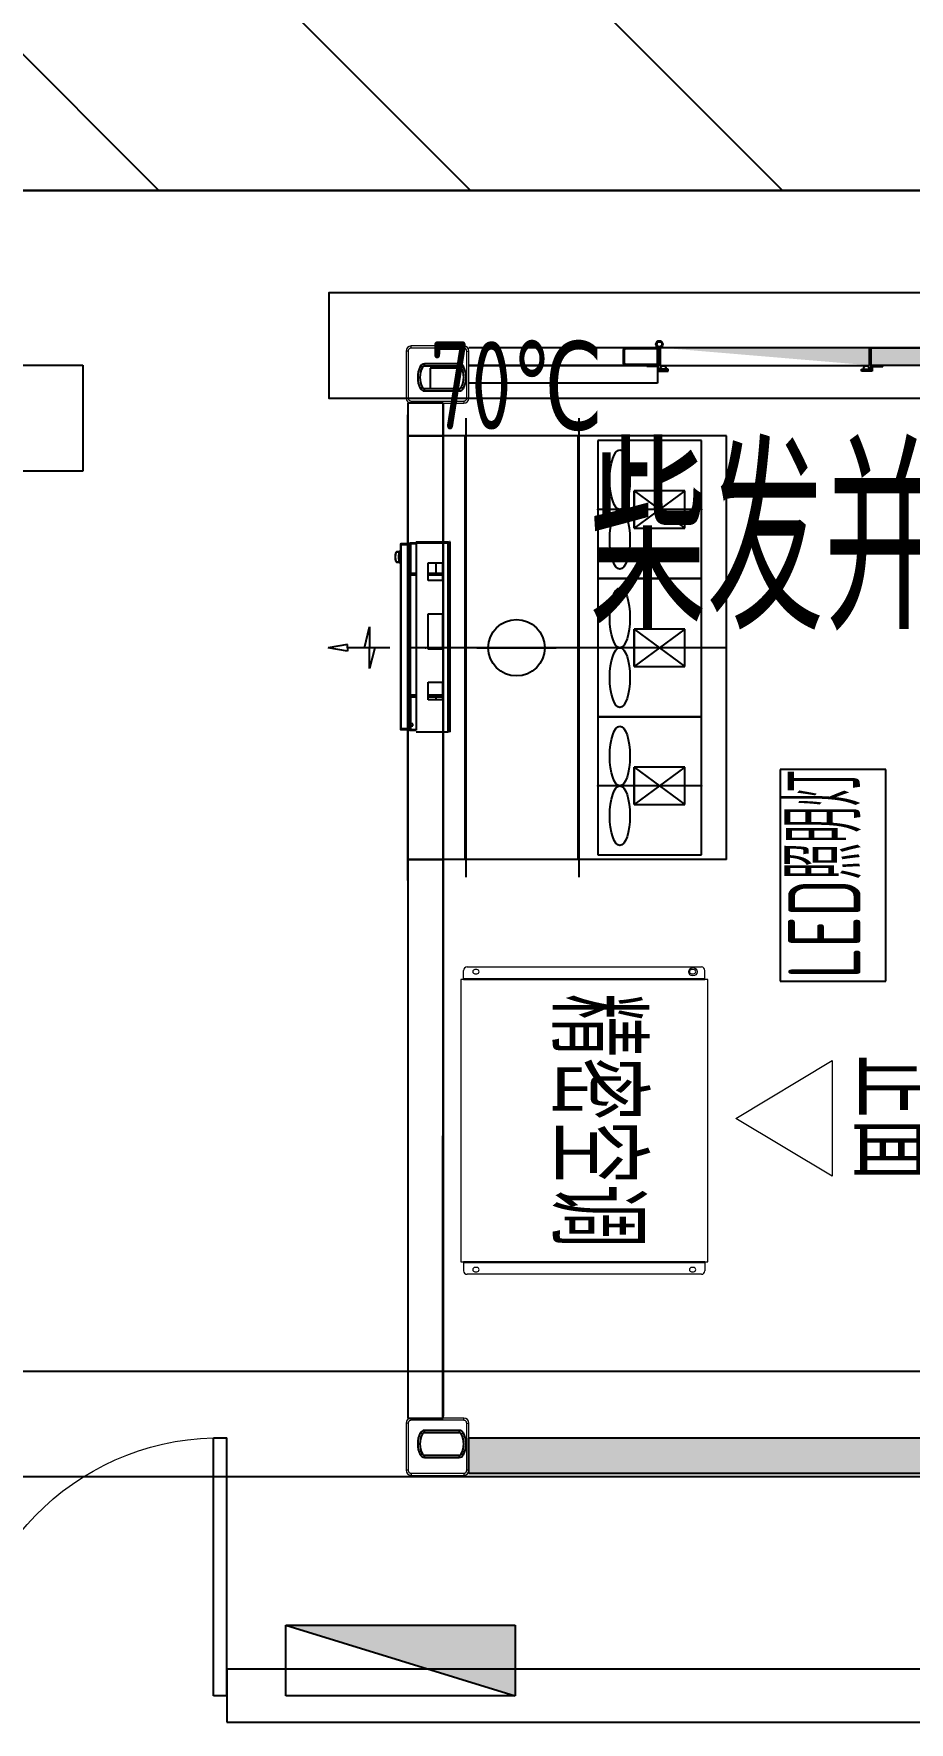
# Model space of a CAD drawing. Extents: x 758840 to 1108724, y -102573 to 143521.
# Drawn here: x 826616 to 829096, y 63888 to 68672 of the extents above; entities that cross this region are included whole.
import ezdxf
from ezdxf.enums import TextEntityAlignment as Align
from ezdxf.xclip import XClip

# ---------------------------------------------------------------- set-up
doc = ezdxf.new("R2010")
doc.units = 0
doc.header["$LTSCALE"] = 1000
doc.header["$MEASUREMENT"] = 0
doc.linetypes.add('CENTER', pattern=[2, 1.25, -0.25, 0.25, -0.25])
doc.linetypes.add('DASHDOT', pattern=[1, 0.5, -0.25, 0, -0.25])
for name, color, linetype in [('01装修-房间名称', 7, 'Continuous'), ('02电气-设备', 255, 'Continuous'), ('02电气-设备基础', 252, 'Continuous'), ('0421-暖通-风管-变压器区域排风', 3, 'Continuous'), ('DOOR_FIRE', 4, 'Continuous'), ('DX', 3, 'DASHDOT'), ('EQUIP_消火栓', 7, 'Continuous'), ('hdt-101供电设计', 6, 'Continuous'), ('LWIRE', 1, 'Continuous'), ('WALL-MOVE', 6, 'Continuous'), ('电缆沟', 2, 'Continuous'), ('钢盖板', 6, 'Continuous')]:
    doc.layers.add(name, color=color, linetype=linetype)
doc.layers.add('ACS_KT_LH', color=51, linetype='ACS-LH', lineweight=60)
doc.layers.add('细实线', color=3, linetype='Continuous', lineweight=5)
doc.styles.add('Huarun_ziti', font='gbenor.shx', dxfattribs={"width": 0.7, "bigfont": 'gbcbig.shx'})
doc.styles.get("Standard").update_dxf_attribs({"font": 'gbenor.shx', "bigfont": 'gbcbig.shx'})
doc.styles.add('TSSD_Dimension', font='Tssdeng.shx', dxfattribs={"width": 0.7, "bigfont": 'tssdchn.shx'})
doc.styles.add('宋体', font='', dxfattribs={"width": 0.7})
doc.styles.add('设计说明', font='tssdeng.shx', dxfattribs={"width": 0.7, "bigfont": 'tssdchn.shx'})
doc.styles.get('宋体').set_extended_font_data('SimSun')
doc.linetypes.add('ACS-LH', pattern='A,1,-0.25,1,-0.25,1,-0.25,1,-0.4,["LH",宋体,S=0.25,R=0,X=-0.2,Y=-0.1],-0.4', length=5.55)
pattern_1 = [(315, (7531313.9, -4214065.31), (70.710678, 70.710678), [10.0355, -89.9645]), (315, (7531260.93, -4214118.28), (70.710678, 70.710678), [10.0355, -89.9645]), (135, (7531344.99, -4214130.18), (-70.710678, -70.710678), [10.0355, -89.9645]), (135, (7531325.81, -4214149.37), (-70.710678, -70.710678), [10.0355, -89.9645]), (225, (7531382.13, -4214115.77), (70.710678, -70.710678), [100.0485, 0.0485]), (180, (7531358.85, -4214131.96), (-70.7105, 70.7105), [8.536, -132.8855]), (161.56505, (7531421.023, -4214061.247), (-70.7104244, 70.7107435), [5.61, -217.997]), (161.56505, (7531350.312, -4214131.958), (-70.7104244, 70.7107435), [5.61, -217.997]), (198.43495, (7531440.2, -4214057.7), (-70.710744, 70.710424), [11.22, -212.387]), (198.43495, (7531369.49, -4214128.41), (-70.710744, 70.710424), [11.22, -212.387]), (108.43495, (7531408.605, -4214052.377), (-70.7107435, 70.7104244), [53.428, -170.179]), (108.43495, (7531337.894, -4214123.09), (-70.7107435, 70.7104244), [53.428, -170.179]), (161.56505, (7531384.614, -4213994.595), (-70.7104244, 70.7107435), [5.61, -217.997]), (161.56505, (7531313.903, -4214065.306), (-70.7104244, 70.7107435), [5.61, -217.997]), (180, (7531308.58, -4214063.53), (-70.7105, 70.7105), [8.536, -132.8855]), (198.43495, (7531370.756, -4213992.82), (-70.710744, 70.710424), [11.22, -212.387]), (198.43495, (7531300.045, -4214063.53), (-70.710744, 70.710424), [11.22, -212.387]), (90, (7531259.155, -4214112.96), (-70.7105, 70.7105), [8.536, -132.8855]), (108.43495, (7531331.64, -4214047.57), (-70.7107435, 70.7104244), [5.61, -217.997]), (108.43495, (7531260.93, -4214118.28), (-70.7107435, 70.7104244), [5.61, -217.997]), (71.56505, (7531329.865, -4214033.71), (-70.710424, 70.710744), [11.22, -212.387]), (71.56505, (7531259.15, -4214104.42), (-70.710424, 70.710744), [11.22, -212.387]), (161.56505, (7531389.42, -4214071.56), (-70.7104244, 70.7107435), [53.428, -170.179]), (161.56505, (7531318.71, -4214142.27), (-70.7104244, 70.7107435), [53.428, -170.179]), (90, (7531327.58, -4214163.226), (-70.7105, 70.7105), [8.536, -132.8855]), (108.43495, (7531398.29, -4214083.98), (-70.7107435, 70.7104244), [5.61, -217.997]), (108.43495, (7531327.58, -4214154.69), (-70.7107435, 70.7104244), [5.61, -217.997]), (71.56505, (7531394.74, -4214103.16), (-70.710424, 70.710744), [11.22, -212.387]), (71.56505, (7531324.03, -4214173.87), (-70.710424, 70.710744), [11.22, -212.387])]

# ---------------------------------------------------------------- blocks, each defined once
blk = doc.blocks.new('空调新风一体机')
at = {"layer": 'ACS_KT_LH', "linetype": 'ByBlock', "lineweight": 15}
for p, q in [((304.8, 1052.5), (632.7, 1052.5)), ((468.7, 779.5), (304.8, 1052.5)), ((632.7, 1052.5), (468.7, 779.5))]:
    blk.add_line(p, q, dxfattribs=at)
at = {"layer": 'DX', "linetype": 'ByBlock', "lineweight": 13}
for p, q in [((39.6, 18.1), (39.6, 681.8)), ((71.9, 691.8), (49.6, 691.8)), ((71.9, 8.1), (71.9, 691.8)), ((74.6, 691.8), (71.9, 691.8)), ((74.6, 8.1), (74.6, 691.8)), ((875.4, 691.8), (875.4, 8.1)), ((875.4, 691.8), (878.1, 691.8)), ((878.1, 691.8), (878.1, 8.1)), ((878.1, 691.8), (900.4, 691.8)), ((910.4, 681.8), (910.4, 18.1)), ((47, 660), (47, 654)), ((59, 654), (59, 660)), ((891, 660), (891, 654)), ((903, 654), (903, 660)), ((47, 46), (47, 40)), ((71.9, 8.1), (49.6, 8.1)), ((59, 40), (59, 46)), ((74.6, 8.1), (71.9, 8.1)), ((875.4, 8.1), (878.1, 8.1)), ((878.1, 8.1), (900.4, 8.1)), ((891, 46), (891, 40)), ((903, 40), (903, 46))]:
    blk.add_line(p, q, dxfattribs=at)
blk.add_lwpolyline([(75, 700), (75, 0), (875, 0), (875, 700)], close=True, dxfattribs=at)
blk.add_circle((53.1, 657.8), 11.8, dxfattribs=at)
for centre, radius, start, end in [((49.6, 681.8), 10, 90, 180), ((900.4, 681.8), 10, 0, 90), ((53, 660), 6, 0, 180), ((53, 654), 6, 180, 0), ((897, 660), 6, 0, 180), ((897, 654), 6, 180, 0), ((53, 46), 6, 0, 180), ((897, 46), 6, 0, 180), ((49.6, 18.1), 10, 180, 270), ((53, 40), 6, 180, 0), ((897, 40), 6, 180, 0), ((900.4, 18.1), 10, 270, 0)]:
    blk.add_arc(centre, radius, start, end, dxfattribs=at)
at = {"linetype": 'ByBlock', "lineweight": 15}
blk.add_text('正面', height=250, dxfattribs=at).set_placement((287.2, 1115.2))
at = {"layer": 'LWIRE', "lineweight": -3}
blk.add_text('精密空调', height=250, dxfattribs=at).set_placement((114.9, 259.7))
blk = doc.blocks.new('BD4-PAL0101-PSPM01')
at = {"layer": 'hdt-101供电设计'}
h = blk.add_hatch(dxfattribs=at)
h.set_pattern_fill('隔热材料01', color=8, scale=200, angle=45)
h.set_pattern_definition(pattern_1)
h.paths.add_polyline_path([(8359701.9, -4146404.4), (8359701.9, -4146454.4), (8360294.9, -4146454.4), (8360294.9, -4146404.4)], flags=17)
h.paths.add_polyline_path([(8363481.4, -4146454.3), (8363481.4, -4146404.3), (8364724.4, -4146404.3), (8364724.4, -4146454.3)], flags=17)
h.paths.add_polyline_path([(8366076.9, -4146404.3), (8366076.9, -4146454.3), (8364833.9, -4146454.3), (8364833.9, -4146404.3)], flags=17)
h.paths.add_polyline_path([(8366081.9, -4146454.3), (8366081.9, -4146404.3), (8367324.4, -4146404.3), (8367324.4, -4146454.3)])
h.paths.add_polyline_path([(8367433.9, -4146454.3), (8367433.9, -4146404.3), (8368676.9, -4146404.3), (8368676.9, -4146454.3)])
h.paths.add_polyline_path([(8368681.9, -4146454.3), (8368681.9, -4146404.3), (8369924.4, -4146404.3), (8369924.4, -4146454.3)])
edge = h.paths.add_edge_path()
edge.add_line((8359701.9, -4146454.4), (8359701.9, -4146404.2))
edge.add_line((8360299.9, -4146454.4), (8360299.9, -4146404.4))
edge.add_line((8360299.9, -4146404.4), (8360893.4, -4146404.4))
edge.add_line((8360893.4, -4146454.4), (8360299.9, -4146454.4))
edge.add_line((8360893.4, -4146454.5), (8360893.4, -4146404.3))
edge.add_line((8363476.4, -4146454.3), (8362233.4, -4146454.3))
edge.add_line((8362233.4, -4146404.3), (8363476.4, -4146404.3))
edge.add_line((8362233.4, -4146454.3), (8362233.4, -4146404.1))
edge.add_line((8363476.4, -4146404.3), (8363476.4, -4146454.3))
edge.add_line((8366081.9, -4146454.3), (8366114.9, -4146454.3))
h = blk.add_hatch(dxfattribs=at)
h.set_pattern_fill('隔热材料01', color=8, scale=200, angle=45)
h.set_pattern_definition(pattern_1)
h.paths.add_polyline_path([(8372519.9, -4149494.4), (8359159.9, -4149494.4), (8359159.9, -4149594.4), (8372519.9, -4149594.4)])
for p, q in [((8372523.4, -4146404.4), (8359159.9, -4146404.4)), ((8359597.4, -4146410.4), (8359597.4, -4146448.4)), ((8359600.6, -4146448.4), (8359600.6, -4146410.4)), ((8359691.4, -4146404.4), (8359603.4, -4146404.4)), ((8359691.4, -4146407.6), (8359603.4, -4146407.6)), ((8359694.2, -4146448.4), (8359694.2, -4146410.4)), ((8359697.4, -4146448.4), (8359697.4, -4146410.4)), ((8359697.9, -4146454.4), (8359697.9, -4146404.2)), ((8359701.9, -4146454.4), (8359701.9, -4146404.2)), ((8360294.9, -4146404.4), (8359701.9, -4146404.4)), ((8359701.9, -4146404.4), (8359701.9, -4146454.4)), ((8360294.9, -4146454.4), (8360294.9, -4146404.4)), ((8360299.9, -4146454.4), (8360299.9, -4146404.4)), ((8360299.9, -4146404.4), (8360893.4, -4146404.4)), ((8359028.2, -4146460.2), (8359022.4, -4146457.2)), ((8359132.8, -4146450.1), (8359034, -4146450.1)), ((8359034, -4146456.6), (8359034, -4146450.1)), ((8359132.8, -4146456.6), (8359034, -4146456.6)), ((8359132.8, -4146450.1), (8359132.8, -4146456.6)), ((8359138.6, -4146460.2), (8359144.4, -4146457.2)), ((8359603.4, -4146454.4), (8359159.9, -4146454.4)), ((8359159.9, -4146454.4), (8359694.4, -4146454.4)), ((8359603.4, -4146451.2), (8359691.4, -4146451.2)), ((8359603.4, -4146454.4), (8359691.4, -4146454.4)), ((8359697.4, -4146454.4), (8359664.4, -4146454.4)), ((8359664.4, -4146454.4), (8359664.4, -4146457.4)), ((8359694.4, -4146457.4), (8359664.4, -4146457.4)), ((8359694.4, -4146454.4), (8359694.4, -4146504.4)), ((8359694.4, -4146457.4), (8359694.4, -4146470.9)), ((8359697.4, -4146467.9), (8359697.4, -4146454.4)), ((8359701.9, -4146454.4), (8359697.9, -4146454.4)), ((8359701.9, -4146454.4), (8360294.9, -4146454.4)), ((8360299.9, -4146467.9), (8360299.9, -4146454.4)), ((8360893.4, -4146454.4), (8360299.9, -4146454.4)), ((8360302.9, -4146457.4), (8360302.9, -4146470.9)), ((8360302.9, -4146457.4), (8360332.9, -4146457.4)), ((8360332.9, -4146454.4), (8360332.9, -4146457.4)), ((8359049.9, -4146462.4), (8359049.9, -4146520.1)), ((8359139.7, -4146462.4), (8359049.9, -4146462.4)), ((8359694.4, -4146504.4), (8359159.9, -4146504.4)), ((8359694.4, -4146467.9), (8359694.4, -4146470.9)), ((8359694.4, -4146470.9), (8359724.4, -4146470.9)), ((8359694.4, -4146470.9), (8359697.4, -4146470.9)), ((8359697.4, -4146464.1), (8359697.4, -4146467.9)), ((8359724.4, -4146464.9), (8359697.4, -4146464.9)), ((8359724.4, -4146467.9), (8359697.4, -4146467.9)), ((8359697.4, -4146467.9), (8359724.4, -4146467.9)), ((8359724.4, -4146467.9), (8359724.4, -4146464.9)), ((8359724.4, -4146470.9), (8359724.4, -4146467.9)), ((8360272.9, -4146467.9), (8360272.9, -4146464.9)), ((8360272.9, -4146464.9), (8360299.9, -4146464.9)), ((8360272.9, -4146467.9), (8360299.9, -4146467.9)), ((8360272.9, -4146470.9), (8360272.9, -4146467.9)), ((8360299.9, -4146467.9), (8360272.9, -4146467.9)), ((8360302.9, -4146470.9), (8360272.9, -4146470.9)), ((8360299.9, -4146464.1), (8360299.9, -4146467.9)), ((8360302.9, -4146470.9), (8360299.9, -4146470.9)), ((8360302.9, -4146467.9), (8360302.9, -4146470.9)), ((8359028.2, -4146516.6), (8359022.4, -4146519.6)), ((8359034, -4146526.6), (8359034, -4146520.1)), ((8359034, -4146520.1), (8359132.8, -4146520.1)), ((8359034, -4146526.6), (8359132.8, -4146526.6)), ((8359132.8, -4146520.1), (8359132.8, -4146526.6)), ((8359144.4, -4146519.6), (8359138.6, -4146516.6)), ((8359086.9, -4146561.4), (8358986.9, -4146561.4)), ((8358986.9, -4146561.4), (8358986.9, -4149437.4)), ((8359086.9, -4146561.4), (8359086.9, -4149431.4)), ((8359086.9, -4149437.4), (8359086.9, -4146561.4)), ((8358962.9, -4146982.1), (8358957, -4146982.3)), ((8358957, -4146982.3), (8358957, -4146982.4)), ((8358957, -4146982.4), (8358958.5, -4146982.4)), ((8358957, -4146982.9), (8358962.6, -4146982.8)), ((8358958.5, -4146982.4), (8358962.9, -4146982.2)), ((8358962.6, -4146982.8), (8358962.6, -4146982.8)), ((8358962.6, -4146982.8), (8358962.6, -4147011.8)), ((8358962.9, -4146982.1), (8358962.9, -4146982.2)), ((8358963.6, -4146981.8), (8358963.6, -4147012.8)), ((8358964.3, -4146981.8), (8358963.6, -4146981.8)), ((8358964.3, -4146981.8), (8358964.3, -4147012.8)), ((8358965.9, -4146983.3), (8358965.3, -4146983.3)), ((8358967.9, -4146962.3), (8358965.9, -4146962.3)), ((8358965.9, -4146962.3), (8358965.9, -4147484.3)), ((8358986.9, -4146960.3), (8358967.9, -4146960.3)), ((8358967.9, -4146961.8), (8358986.9, -4146961.8)), ((8358967.9, -4147484.3), (8358967.9, -4146962.3)), ((8358967.9, -4146962.3), (8358986.9, -4146962.3)), ((8358986.9, -4146960.3), (8358986.9, -4146961.8)), ((8358986.9, -4146962.3), (8358986.9, -4147484.3)), ((8358986.9, -4146972.1), (8358990.6, -4146972.1)), ((8358986.9, -4146973.3), (8358990.6, -4146973.3)), ((8358990.6, -4146973.3), (8358990.6, -4147043.8)), ((8358992.3, -4146973.3), (8358990.6, -4146973.3)), ((8358991.1, -4146960), (8358991.1, -4146959.8)), ((8358991.1, -4146959.8), (8358991.1, -4146959.8)), ((8358991.1, -4146971.6), (8358991.1, -4146960)), ((8358991.1, -4146973.3), (8358991.1, -4146973.2)), ((8358992.3, -4146959.8), (8358992.8, -4146959.8)), ((8358992.3, -4146971.6), (8358992.3, -4146960)), ((8358992.9, -4146962.4), (8358992.3, -4146962.4)), ((8358992.9, -4146962.5), (8358992.3, -4146962.4)), ((8358992.3, -4146962.4), (8358992.4, -4146962.5)), ((8358992.6, -4146965.5), (8358992.3, -4146967.1)), ((8358992.3, -4146973.3), (8358992.3, -4146971.6)), ((8358992.3, -4146971.6), (8358992.9, -4146971.7)), ((8358992.9, -4146972.4), (8358992.3, -4146972.4)), ((8358992.3, -4147043), (8358992.3, -4146973.3)), ((8358992.4, -4146962.5), (8358992.5, -4146962.6)), ((8358992.5, -4146962.6), (8358992.6, -4146962.9)), ((8358992.6, -4146962.9), (8358992.7, -4146963.3)), ((8358992.7, -4146964.9), (8358992.6, -4146965.5)), ((8358992.9, -4146965.6), (8358992.6, -4146965.5)), ((8358992.7, -4146963.3), (8358992.7, -4146963.8)), ((8358992.7, -4146963.8), (8358992.7, -4146964.3)), ((8358992.7, -4146964.3), (8358992.7, -4146964.9)), ((8358993.1, -4146958.3), (8358992.8, -4146958.3)), ((8358992.8, -4146959.5), (8358993.1, -4146959.5)), ((8358992.8, -4146959.8), (8358992.8, -4146962.4)), ((8359011.1, -4146959.8), (8358992.8, -4146959.8)), ((8358992.9, -4147042.9), (8358992.9, -4146962)), ((8358992.9, -4146962), (8358994.1, -4146962)), ((8359011.1, -4146958.3), (8358993.1, -4146958.3)), ((8358993.1, -4146958.3), (8358993.1, -4146959.5)), ((8358993.1, -4146959.5), (8359011.1, -4146959.5)), ((8358994.1, -4146962), (8358994.6, -4146962)), ((8358994.1, -4147042.8), (8358994.1, -4146962)), ((8358996.6, -4146960), (8358994.6, -4146962)), ((8358994.6, -4146962), (8358994.6, -4147042.8)), ((8359011.1, -4146960), (8358996.6, -4146960)), ((8359009.1, -4146959.8), (8359009.1, -4146959.5)), ((8359011.1, -4146954.3), (8359011.1, -4146957.3)), ((8359011.1, -4146954.3), (8359101.1, -4146954.3)), ((8359011.1, -4146957.3), (8359101.1, -4146957.3)), ((8359011.1, -4146957.3), (8359011.1, -4147488.3)), ((8359101.1, -4146957.3), (8359101.1, -4146954.3)), ((8359101.1, -4146987.3), (8359101.1, -4146957.3)), ((8359104.9, -4146959.3), (8359101.1, -4146959.3)), ((8359104.9, -4146954.3), (8359104.9, -4147492.3)), ((8359107.3, -4146954.3), (8359104.9, -4146954.3)), ((8359107.3, -4147492.3), (8359107.3, -4146954.3)), ((8358953.2, -4147009.2), (8358953.6, -4147010.2)), ((8358962.6, -4147011.9), (8358957, -4147011.7)), ((8358958.4, -4147012.2), (8358957, -4147012.2)), ((8358957, -4147012.2), (8358957, -4147012.3)), ((8358957, -4147012.3), (8358962.9, -4147012.5)), ((8358962.9, -4147012.4), (8358958.4, -4147012.2)), ((8358962.6, -4147011.9), (8358962.6, -4147011.8)), ((8358962.9, -4147012.4), (8358962.9, -4147012.5)), ((8358963.6, -4147012.8), (8358964.3, -4147012.8)), ((8358965.3, -4147011.3), (8358965.9, -4147011.3)), ((8358992.6, -4146986.5), (8358992.3, -4146986.8)), ((8358992.9, -4146986.2), (8358992.6, -4146986.5)), ((8358992.8, -4146986.4), (8358992.8, -4147042.9)), ((8359044.9, -4147014.3), (8359086.1, -4147014.3)), ((8359044.9, -4147064.3), (8359044.9, -4147014.3)), ((8359066.1, -4147014.3), (8359066.1, -4147042.8)), ((8359084.9, -4147014.3), (8359084.9, -4147064.3)), ((8359086.1, -4147014.3), (8359086.1, -4147064.3)), ((8359103.1, -4146987.3), (8359101.1, -4146987.3)), ((8359101.1, -4147459.3), (8359101.1, -4146987.3)), ((8359103.1, -4147487.3), (8359103.1, -4146987.3)), ((8358987.9, -4147048.8), (8358987.9, -4147387.8)), ((8358993.9, -4147048.8), (8358987.9, -4147048.8)), ((8358993.9, -4147042.8), (8359011.1, -4147042.8)), ((8358993.9, -4147042.8), (8358993.9, -4147044.6)), ((8358993.9, -4147044.6), (8358993.9, -4147048.8)), ((8359011.1, -4147048.8), (8358993.9, -4147048.8)), ((8358993.9, -4147048.8), (8358993.9, -4147387.8)), ((8359044.9, -4147042.8), (8359084.9, -4147042.8)), ((8359084.9, -4147048.8), (8359044.9, -4147048.8)), ((8359086.1, -4147064.3), (8359044.9, -4147064.3)), ((8359044.9, -4147258.3), (8359044.9, -4147158.3)), ((8359044.9, -4147158.3), (8359086.1, -4147158.3)), ((8359084.9, -4147158.3), (8359084.9, -4147258.3)), ((8359086.1, -4147158.3), (8359086.1, -4147258.3)), ((8359086.1, -4147258.3), (8359044.9, -4147258.3)), ((8359044.9, -4147402.3), (8359044.9, -4147352.3)), ((8359044.9, -4147352.3), (8359086.1, -4147352.3)), ((8359084.9, -4147352.3), (8359084.9, -4147402.3)), ((8359086.1, -4147352.3), (8359086.1, -4147402.3)), ((8358987.9, -4147387.8), (8358993.9, -4147387.8)), ((8358990.6, -4147392.8), (8358990.6, -4147453.3)), ((8358992.3, -4147453.3), (8358992.3, -4147393.6)), ((8358992.8, -4147393.7), (8358992.8, -4147468.7)), ((8358992.9, -4147468.7), (8358992.9, -4147393.7)), ((8358993.9, -4147387.8), (8359011.1, -4147387.8)), ((8358993.9, -4147387.8), (8358993.9, -4147392)), ((8358993.9, -4147392), (8358993.9, -4147393.8)), ((8358993.9, -4147393.8), (8359011.1, -4147393.8)), ((8358994.1, -4147468.8), (8358994.1, -4147393.8)), ((8358994.6, -4147393.8), (8358994.6, -4147470.5)), ((8359044.9, -4147387.8), (8359084.9, -4147387.8)), ((8359044.9, -4147393.8), (8359084.9, -4147393.8)), ((8359086.1, -4147402.3), (8359044.9, -4147402.3)), ((8359066.1, -4147393.8), (8359066.1, -4147402.3)), ((8358990.6, -4147453.3), (8358986.9, -4147453.3)), ((8358990.6, -4147454.5), (8358986.9, -4147454.5)), ((8358990.6, -4147453.3), (8358992.3, -4147453.3)), ((8358991.1, -4147453.4), (8358991.1, -4147453.3)), ((8358991.1, -4147455), (8358991.1, -4147486.6)), ((8358992.3, -4147455), (8358992.3, -4147453.3)), ((8358992.3, -4147486.6), (8358992.3, -4147455)), ((8359101.1, -4147459.3), (8359103.1, -4147459.3)), ((8359101.1, -4147492.3), (8359101.1, -4147459.3)), ((8358965.9, -4147484.3), (8358967.9, -4147484.3)), ((8358986.9, -4147484.3), (8358967.9, -4147484.3)), ((8358984.9, -4147484.8), (8358967.9, -4147484.8)), ((8358967.9, -4147486.3), (8358984.9, -4147486.3)), ((8358972.7, -4147484.6), (8358971.8, -4147484.3)), ((8358974.1, -4147484.8), (8358972.7, -4147484.6)), ((8358983.9, -4147484.8), (8358983.9, -4147484.3)), ((8358989.6, -4147464), (8358986.9, -4147464)), ((8358986.9, -4147466.5), (8358988.6, -4147466.5)), ((8358988.6, -4147466.5), (8358988.6, -4147465.5)), ((8358991.1, -4147465.5), (8358988.6, -4147465.5)), ((8358988.6, -4147480), (8358988.6, -4147466.5)), ((8358988.6, -4147466.5), (8358991.1, -4147466.5)), ((8358988.6, -4147480), (8358988.6, -4147481)), ((8358988.6, -4147480), (8358991.1, -4147480)), ((8358991.1, -4147481), (8358988.6, -4147481)), ((8358991.1, -4147486.8), (8358991.1, -4147486.6)), ((8358991.1, -4147486.8), (8358991.1, -4147486.8)), ((8358994, -4147468.7), (8358992.3, -4147468.7)), ((8358992.3, -4147477.4), (8358994, -4147477.4)), ((8358992.3, -4147486.8), (8358992.8, -4147486.8)), ((8358992.8, -4147477.4), (8358992.8, -4147486.8)), ((8358992.8, -4147486.8), (8359011.1, -4147486.8)), ((8358993.1, -4147487.1), (8358992.8, -4147487.1)), ((8358993.1, -4147488.3), (8358992.8, -4147488.3)), ((8358992.9, -4147484.6), (8358992.9, -4147477.4)), ((8358994.1, -4147484.6), (8358992.9, -4147484.6)), ((8359011.1, -4147487.1), (8358993.1, -4147487.1)), ((8358993.1, -4147487.1), (8358993.1, -4147488.3)), ((8358993.1, -4147488.3), (8359011.1, -4147488.3)), ((8358994, -4147477.4), (8358994, -4147468.7)), ((8358994.3, -4147469), (8358994, -4147468.7)), ((8358994, -4147477.4), (8358994.3, -4147477.1)), ((8358994.1, -4147484.6), (8358994.1, -4147477.3)), ((8358994.1, -4147484.6), (8358994.6, -4147484.6)), ((8358994.3, -4147477.1), (8358994.3, -4147469)), ((8359001.2, -4147470.5), (8358994.3, -4147470.5)), ((8358994.3, -4147475.5), (8359001.2, -4147475.5)), ((8358994.6, -4147475.5), (8358994.6, -4147484.6)), ((8358994.6, -4147484.6), (8358996.6, -4147486.6)), ((8358996.6, -4147486.6), (8359011.1, -4147486.6)), ((8359001.2, -4147473), (8359001.2, -4147470.5)), ((8359001.2, -4147475.5), (8359001.2, -4147473)), ((8359009.1, -4147487.1), (8359009.1, -4147486.8)), ((8359011.1, -4147492.3), (8359101.1, -4147492.3)), ((8359101.1, -4147487.3), (8359104.9, -4147487.3)), ((8359107.3, -4147492.3), (8359104.9, -4147492.3)), ((8360041.7, -4147599.4), (8360041.7, -4148199.4)), ((8360341.7, -4147599.4), (8360041.7, -4147599.4)), ((8360341.7, -4148199.4), (8360341.7, -4147599.4)), ((8360041.7, -4148199.4), (8360341.7, -4148199.4)), ((8359085.9, -4149437.4), (8359085.9, -4148637.4)), ((8358986.9, -4149437.4), (8359086.9, -4149437.4)), ((8359132.8, -4149472.1), (8359034, -4149472.1)), ((8359034, -4149478.6), (8359034, -4149472.1)), ((8359132.8, -4149472.1), (8359132.8, -4149478.6)), ((8359028.2, -4149482.2), (8359022.4, -4149479.2)), ((8359132.8, -4149478.6), (8359034, -4149478.6)), ((8359138.6, -4149482.2), (8359144.4, -4149479.2)), ((8359159.9, -4149594.4), (8359159.9, -4149494.4)), ((8372519.9, -4149494.4), (8359159.9, -4149494.4)), ((8359028.2, -4149538.6), (8359022.4, -4149541.6)), ((8359034, -4149548.6), (8359034, -4149542.1)), ((8359034, -4149542.1), (8359132.8, -4149542.1)), ((8359034, -4149548.6), (8359132.8, -4149548.6)), ((8359132.8, -4149542.1), (8359132.8, -4149548.6)), ((8359144.4, -4149541.6), (8359138.6, -4149538.6)), ((8372519.9, -4149594.4), (8359159.9, -4149594.4))]:
    blk.add_line(p, q, dxfattribs=at)
for radius in [10, 7]:
    blk.add_circle((8359699.9, -4146394.4), radius, dxfattribs=at)
for centre, radius, start, end in [((8359603.4, -4146410.4), 6, 90, 180), ((8359603.4, -4146410.4), 2.8, 90, 180), ((8359691.4, -4146410.4), 6, 0, 90), ((8359691.4, -4146410.4), 2.8, 0, 90), ((8359083.4, -4146488.4), 68.5, 152.938, 207.062), ((8359034, -4146463.1), 13, 90, 152.938), ((8359034, -4146463.1), 6.5, 90, 152.938), ((8359132.8, -4146463.1), 13, 27.062, 90), ((8359132.8, -4146463.1), 6.5, 27.062, 90), ((8359083.4, -4146488.4), 68.5, 332.938, 27.062), ((8359603.4, -4146448.4), 6, 180, 270), ((8359603.4, -4146448.4), 2.8, 180, 270), ((8359691.4, -4146448.4), 6, 270, 0), ((8359691.4, -4146448.4), 2.8, 270, 0), ((8359710.9, -4146464.9), 8.49, 0, 180), ((8360286.4, -4146464.9), 8.49, 0, 180), ((8359083.4, -4146488.4), 62, 152.938, 207.062), ((8359083.4, -4146488.4), 62, 332.938, 27.062), ((8359034, -4146513.6), 13, 207.062, 270), ((8359034, -4146513.6), 6.5, 207.062, 270), ((8359132.8, -4146513.6), 6.5, 270, 332.938), ((8359132.8, -4146513.6), 13, 270, 332.938), ((8358963.6, -4146982.8), 1, 90, 134.4171), ((8358964.3, -4146982.8), 1, 0, 90), ((8358967.9, -4146962.3), 2, 90, 180), ((8358967.9, -4146962.3), 0.5, 90, 180), ((8358990.6, -4146971.6), 0.5, 270, 0), ((8358990.6, -4146971.6), 1.7, 270, 0), ((8358992.8, -4146960), 1.7, 90, 180), ((8358992.8, -4146960), 0.5, 90, 180), ((8359101.1, -4146956.3), 2, 270, 90), ((8358963.6, -4147011.8), 1, 225.5829, 270), ((8358964.3, -4147011.8), 1, 270, 0), ((8358993.9, -4147048.8), 6, 90, 180), ((8358993.9, -4147387.8), 6, 180, 270), ((8358990.6, -4147455), 1.7, 0, 90), ((8358990.6, -4147455), 0.5, 0, 90), ((8358967.9, -4147484.3), 2, 180, 270), ((8358967.9, -4147484.3), 0.5, 180, 270), ((8358984.9, -4147484.3), 2, 270, 0), ((8358984.9, -4147484.3), 0.5, 270, 0), ((8358992.8, -4147486.6), 1.7, 180, 270), ((8358992.8, -4147486.6), 0.5, 180, 270), ((8359101.1, -4147490.3), 2, 270, 90), ((8359034, -4149485.1), 13, 90, 152.938), ((8359132.8, -4149485.1), 13, 27.062, 90), ((8359083.4, -4149510.4), 68.5, 152.938, 207.062), ((8359083.4, -4149510.4), 62, 152.938, 207.062), ((8359034, -4149485.1), 6.5, 90, 152.938), ((8359132.8, -4149485.1), 6.5, 27.062, 90), ((8359083.4, -4149510.4), 62, 332.938, 27.062), ((8359083.4, -4149510.4), 68.5, 332.938, 27.062), ((8359034, -4149535.6), 13, 207.062, 270), ((8359034, -4149535.6), 6.5, 207.062, 270), ((8359132.8, -4149535.6), 6.5, 270, 332.938), ((8359132.8, -4149535.6), 13, 270, 332.938)]:
    blk.add_arc(centre, radius, start, end, dxfattribs=at)
for points, knots in [([(8358957, -4146982.4), (8358956.5, -4146982.5), (8358955.5, -4146982.6), (8358954.3, -4146983.4), (8358953.6, -4146984.4), (8358953.3, -4146985.1), (8358953.2, -4146985.4)], [0, 0, 0, 0, 0.291371, 0.555228, 0.791467, 1, 1, 1, 1]), ([(8358957, -4146982.3), (8358956.7, -4146982.3), (8358956.1, -4146982.4), (8358955.1, -4146982.8), (8358954.3, -4146983.4), (8358953.9, -4146983.9), (8358953.7, -4146984.2)], [0, 0, 0, 0, 0.238586, 0.489716, 0.746233, 1, 1, 1, 1]), ([(8358953.7, -4146985.6), (8358953.8, -4146985.2), (8358954.1, -4146984.5), (8358954.8, -4146983.7), (8358955.8, -4146983.1), (8358956.6, -4146983), (8358957, -4146982.9)], [0, 0, 0, 0, 0.249771, 0.499736, 0.749819, 1, 1, 1, 1]), ([(8358957, -4146982.4), (8358957, -4146982.4), (8358957, -4146982.4), (8358957, -4146982.6), (8358957, -4146982.7), (8358957, -4146982.9), (8358957, -4146982.9)], [0, 0, 0, 0, 0.250006, 0.500002, 0.749999, 1, 1, 1, 1]), ([(8358962.6, -4146982.8), (8358962.2, -4146984.3), (8358961.5, -4146987.5), (8358961, -4146992.3), (8358960.7, -4146997.2), (8358960.9, -4147002.2), (8358961.5, -4147007.1), (8358962.2, -4147010.2), (8358962.6, -4147011.9)], [0, 0, 0, 0, 0.164053, 0.328105, 0.496926, 0.665747, 0.832274, 1, 1, 1, 1]), ([(8358962.6, -4146982.8), (8358962.6, -4146982.7), (8358962.6, -4146982.7), (8358962.7, -4146982.6), (8358962.7, -4146982.5), (8358962.7, -4146982.4), (8358962.8, -4146982.4), (8358962.8, -4146982.3), (8358962.8, -4146982.3), (8358962.9, -4146982.2), (8358962.9, -4146982.2), (8358962.9, -4146982.2)], [0, 0, 0, 0, 0.127346, 0.267098, 0.408416, 0.504422, 0.533745, 0.550848, 0.799618, 0.902892, 1, 1, 1, 1]), ([(8358965.3, -4147011.8), (8358965.3, -4147011.8), (8358965.3, -4147011.6), (8358965.3, -4147010.8), (8358965.3, -4147009.5), (8358965.3, -4147007.6), (8358965.3, -4147005.3), (8358965.3, -4147002.7), (8358965.3, -4147000), (8358965.3, -4146997.3), (8358965.3, -4146994.6), (8358965.3, -4146991.9), (8358965.3, -4146989.3), (8358965.3, -4146987), (8358965.3, -4146985.1), (8358965.3, -4146983.8), (8358965.3, -4146982.9), (8358965.3, -4146982.9), (8358965.3, -4146982.8)], [0, 0, 0, 0, 0.058271, 0.120022, 0.184331, 0.25, 0.315669, 0.379979, 0.441729, 0.5, 0.558271, 0.620021, 0.684331, 0.75, 0.815669, 0.879978, 0.941729, 1, 1, 1, 1]), ([(8358951.8, -4146997.3), (8358951.8, -4146995.3), (8358952, -4146991.3), (8358952.8, -4146987.4), (8358953.2, -4146985.4)], [0, 0, 0, 0, 0.499229, 1, 1, 1, 1]), ([(8358953.2, -4147009.2), (8358952.8, -4147007.2), (8358952, -4147003.3), (8358951.8, -4146999.3), (8358951.8, -4146997.3)], [0, 0, 0, 0, 0.500776, 1, 1, 1, 1]), ([(8358953.7, -4147009), (8358953.3, -4147007.1), (8358952.5, -4147003.2), (8358952.2, -4146997.3), (8358952.5, -4146991.4), (8358953.3, -4146987.5), (8358953.7, -4146985.6)], [0, 0, 0, 0, 0.2500249, 0.5000005, 0.749976, 1, 1, 1, 1]), ([(8358953.7, -4146985.6), (8358953.6, -4146985.6), (8358953.5, -4146985.5), (8358953.4, -4146985.5), (8358953.3, -4146985.5), (8358953.3, -4146985.5), (8358953.2, -4146985.5), (8358953.2, -4146985.4), (8358953.2, -4146985.4)], [0, 0, 0, 0, 0.239839, 0.368614, 0.500073, 0.63148, 0.760265, 1, 1, 1, 1]), ([(8358953.2, -4147009.2), (8358953.2, -4147009.2), (8358953.2, -4147009.2), (8358953.3, -4147009.1), (8358953.3, -4147009.1), (8358953.4, -4147009.1), (8358953.5, -4147009.1), (8358953.6, -4147009), (8358953.7, -4147009)], [0, 0, 0, 0, 0.239736, 0.368522, 0.499927, 0.631387, 0.76016, 1, 1, 1, 1]), ([(8358953.6, -4147010.2), (8358953.8, -4147010.5), (8358954.3, -4147011.2), (8358955.5, -4147012), (8358956.5, -4147012.1), (8358957, -4147012.2)], [0, 0, 0, 0, 0.298501, 0.63184, 1, 1, 1, 1]), ([(8358957, -4147011.7), (8358956.6, -4147011.6), (8358955.8, -4147011.5), (8358954.8, -4147010.9), (8358954.1, -4147010.1), (8358953.8, -4147009.4), (8358953.7, -4147009)], [0, 0, 0, 0, 0.250179, 0.500264, 0.750231, 1, 1, 1, 1]), ([(8358953.7, -4147010.4), (8358953.9, -4147010.7), (8358954.3, -4147011.2), (8358955.1, -4147011.8), (8358956.1, -4147012.2), (8358956.7, -4147012.3), (8358957, -4147012.3)], [0, 0, 0, 0, 0.253767, 0.510284, 0.761414, 1, 1, 1, 1]), ([(8358957, -4147011.7), (8358957, -4147011.7), (8358957, -4147011.9), (8358957, -4147012), (8358957, -4147012.2), (8358957, -4147012.2), (8358957, -4147012.2)], [0, 0, 0, 0, 0.25, 0.499994, 0.749996, 1, 1, 1, 1]), ([(8358962.9, -4147012.4), (8358962.9, -4147012.4), (8358962.9, -4147012.4), (8358962.8, -4147012.3), (8358962.8, -4147012.3), (8358962.7, -4147012.2), (8358962.7, -4147012.1), (8358962.6, -4147012), (8358962.6, -4147011.9), (8358962.6, -4147011.9)], [0, 0, 0, 0, 0.097423, 0.201002, 0.450505, 0.498819, 0.734668, 0.875259, 1, 1, 1, 1]), ([(8358991.1, -4147465.5), (8358991.1, -4147465.3), (8358991, -4147465), (8358990.8, -4147464.5), (8358990.5, -4147464.2), (8358990, -4147464), (8358989.7, -4147464), (8358989.6, -4147464)], [0, 0, 0, 0, 0.234389, 0.428804, 0.623789, 0.807678, 1, 1, 1, 1])]:
    blk.add_open_spline(points, degree=3, knots=knots, dxfattribs=at)
at = {"layer": '细实线'}
for p, q in [((8359145.4, -4146399.4), (8358996.4, -4146399.4)), ((8358996.4, -4146405.4), (8358996.4, -4146399.4)), ((8359145.4, -4146405.4), (8358996.4, -4146405.4)), ((8359145.4, -4146405.4), (8359145.4, -4146399.4)), ((8358981.9, -4146413.9), (8358981.9, -4146546.9)), ((8358987.9, -4146413.9), (8358981.9, -4146413.9)), ((8358987.9, -4146413.9), (8358987.9, -4146546.9)), ((8359153.9, -4146546.9), (8359153.9, -4146413.9)), ((8359153.9, -4146413.9), (8359159.9, -4146413.9)), ((8359159.9, -4146546.9), (8359159.9, -4146413.9)), ((8359159.9, -4146504.4), (8359159.9, -4146454.4)), ((8358987.9, -4146546.9), (8358981.9, -4146546.9)), ((8359159.9, -4146546.9), (8359153.9, -4146546.9)), ((8358996.4, -4146555.4), (8359145.4, -4146555.4)), ((8358996.4, -4146555.4), (8358996.4, -4146561.4)), ((8358996.4, -4146561.4), (8359145.4, -4146561.4)), ((8359145.4, -4146555.4), (8359145.4, -4146561.4)), ((8358981.9, -4149451.9), (8358981.9, -4149584.9)), ((8358987.9, -4149451.9), (8358981.9, -4149451.9)), ((8358987.9, -4149451.9), (8358987.9, -4149584.9)), ((8359145.4, -4149437.4), (8358996.4, -4149437.4)), ((8358996.4, -4149443.4), (8358996.4, -4149437.4)), ((8359145.4, -4149443.4), (8358996.4, -4149443.4)), ((8359145.4, -4149443.4), (8359145.4, -4149437.4)), ((8359145.4, -4149437.4), (8359145.6, -4149437.4)), ((8359153.9, -4149584.9), (8359153.9, -4149451.9)), ((8359153.9, -4149451.9), (8359159.9, -4149451.9)), ((8359159.9, -4149451.6), (8359159.9, -4149451.9)), ((8359159.9, -4149584.9), (8359159.9, -4149451.9)), ((8358987.9, -4149584.9), (8358981.9, -4149584.9)), ((8358996.4, -4149593.4), (8359145.4, -4149593.4)), ((8358996.4, -4149593.4), (8358996.4, -4149599.4)), ((8358996.4, -4149599.4), (8359145.4, -4149599.4)), ((8359145.4, -4149593.4), (8359145.4, -4149599.4)), ((8359159.9, -4149584.9), (8359153.9, -4149584.9))]:
    blk.add_line(p, q, dxfattribs=at)
for centre, radius, start, end in [((8358996.4, -4146413.9), 14.5, 90, 180), ((8359145.4, -4146413.9), 14.5, 0, 90), ((8358996.4, -4146546.9), 14.5, 180, 270), ((8359145.4, -4146546.9), 14.5, 270, 0), ((8358996.4, -4149451.9), 14.5, 90, 180), ((8359145.4, -4149451.9), 14.5, 0, 90), ((8359145.6, -4149451.6), 14.3, 0, 90), ((8358996.4, -4149584.9), 14.5, 180, 270), ((8359145.4, -4149584.9), 14.5, 270, 0)]:
    blk.add_arc(centre, radius, start, end, dxfattribs=at)
for points, knots in [([(8358996.4, -4146405.4), (8358995.3, -4146405.5), (8358993.7, -4146405.7), (8358991.7, -4146406.7), (8358990.3, -4146407.8), (8358989.2, -4146409.2), (8358988.2, -4146411.2), (8358988, -4146412.8), (8358987.9, -4146413.9)], [0, 0, 0, 0, 0.239437, 0.368346, 0.500005, 0.631637, 0.76054, 1, 1, 1, 1]), ([(8359153.9, -4146413.9), (8359153.8, -4146412.8), (8359153.6, -4146411.2), (8359152.5, -4146409.2), (8359151.4, -4146407.8), (8359150.1, -4146406.7), (8359148.1, -4146405.7), (8359146.5, -4146405.5), (8359145.4, -4146405.4)], [0, 0, 0, 0, 0.239462, 0.368365, 0.50002, 0.631652, 0.760561, 1, 1, 1, 1]), ([(8358987.9, -4146546.9), (8358988, -4146548), (8358988.2, -4146549.6), (8358989.2, -4146551.6), (8358990.3, -4146553), (8358991.7, -4146554.1), (8358993.7, -4146555.1), (8358995.3, -4146555.3), (8358996.4, -4146555.4)], [0, 0, 0, 0, 0.239461, 0.3683633, 0.4999949, 0.6316542, 0.7605627, 1, 1, 1, 1]), ([(8359145.4, -4146555.4), (8359146.5, -4146555.3), (8359148.1, -4146555.1), (8359150.1, -4146554.1), (8359151.4, -4146553), (8359152.5, -4146551.6), (8359153.6, -4146549.6), (8359153.8, -4146548), (8359153.9, -4146546.9)], [0, 0, 0, 0, 0.239439, 0.368348, 0.49998, 0.631635, 0.760538, 1, 1, 1, 1]), ([(8358996.4, -4149443.4), (8358995.3, -4149443.5), (8358993.7, -4149443.7), (8358991.7, -4149444.7), (8358990.3, -4149445.8), (8358989.2, -4149447.2), (8358988.2, -4149449.2), (8358988, -4149450.8), (8358987.9, -4149451.9)], [0, 0, 0, 0, 0.239441, 0.368348, 0.500011, 0.631634, 0.760542, 1, 1, 1, 1]), ([(8359153.9, -4149451.9), (8359153.8, -4149450.8), (8359153.6, -4149449.2), (8359152.5, -4149447.2), (8359151.4, -4149445.8), (8359150.1, -4149444.7), (8359148.1, -4149443.7), (8359146.5, -4149443.5), (8359145.4, -4149443.4)], [0, 0, 0, 0, 0.23946, 0.368367, 0.500014, 0.63165, 0.760558, 1, 1, 1, 1]), ([(8358987.9, -4149584.9), (8358988, -4149586), (8358988.2, -4149587.6), (8358989.2, -4149589.6), (8358990.3, -4149591), (8358991.7, -4149592.1), (8358993.7, -4149593.1), (8358995.3, -4149593.3), (8358996.4, -4149593.4)], [0, 0, 0, 0, 0.23946, 0.368352, 0.49999, 0.631653, 0.760561, 1, 1, 1, 1]), ([(8359145.4, -4149593.4), (8359146.5, -4149593.3), (8359148.1, -4149593.1), (8359150.1, -4149592.1), (8359151.4, -4149591), (8359152.5, -4149589.6), (8359153.6, -4149587.6), (8359153.8, -4149586), (8359153.9, -4149584.9)], [0, 0, 0, 0, 0.23944, 0.368348, 0.499985, 0.631647, 0.760539, 1, 1, 1, 1])]:
    blk.add_open_spline(points, degree=3, knots=knots, dxfattribs=at)
at = {"layer": '02电气-设备', "color": 5, "rotation": 270}
blk.add_blockref('空调新风一体机', (8359136.9, -4148119.4), dxfattribs=at)
at = {"layer": 'hdt-101供电设计', "style": 'Huarun_ziti', "width": 0.7}
blk.add_text('LED照明灯', height=204.8, rotation=90, dxfattribs=at).set_placement((8360269.6, -4148191.8))
blk = doc.blocks.new('ZLFJP')
at = {"color": 4}
for p, q in [((1, 0.5), (0, 0.5)), ((0, 0.5), (0, -0.5)), ((1, -0.5), (1, 0.5)), ((0, -0.5), (1, -0.5))]:
    blk.add_line(p, q, dxfattribs=at)
at = {"color": 7}
for p, q in [((0.161, -0.135), (0.65, 0.135)), ((0.65, -0.135), (0.161, 0.135)), ((0.65, 0.135), (0.161, 0.135)), ((0.161, 0.135), (0.161, -0.135)), ((0.65, 0.135), (0.65, -0.135)), ((0.65, -0.135), (0.65, 0.135)), ((0.161, -0.135), (0.65, -0.135))]:
    blk.add_line(p, q, dxfattribs=at)
blk.add_line((0, 0), (1, 0))
for centre in [(0.788, 0.216), (0.788, -0.216)]:
    blk.add_ellipse(centre, major_axis=(0, -0.216), ratio=0.452975)
for p in [(0, 0), (1, 0)]:
    blk.add_point(p)
blk = doc.blocks.new('HFfh2')
for p, q in [((-4.43, 0), (-3.93, 1.95)), ((-3.93, 1.95), (-3.93, -0.01)), ((-5.85, 0), (-1.85, 0)), ((-3.43, 0), (-3.93, -1.96)), ((-1.85, 0.31), (0, 0)), ((-1.85, 0), (-1.85, 0.31)), ((-1.85, 0), (-1.85, -0.31)), ((-3.93, -1.96), (-3.93, -0.01)), ((-1.85, -0.31), (0, 0))]:
    blk.add_line(p, q)
blk = doc.blocks.new('*U485')
blk.add_line((0.35, 0), (-0.35, 0))
blk.add_circle((0, 0), 0.25)
blk = doc.blocks.new('配电区域 中压区域排风')
at = {"layer": '0421-暖通-风管-变压器区域排风', "color": 1}
for p, q in [((794546.2, 206814.7), (794546.2, 205514.7)), ((794866.2, 206814.7), (794866.2, 205514.7)), ((794381.4, 205564.7), (794381.4, 206764.7)), ((795284.9, 206764.7), (794381.4, 206764.7)), ((794481.4, 206764.7), (794381.4, 206764.7)), ((794481.4, 205564.7), (794481.4, 206764.7)), ((794864.5, 206764.7), (794544.5, 206764.7)), ((794544.5, 205564.7), (794544.5, 206764.7)), ((794864.5, 205564.7), (794864.5, 206764.7)), ((795284.9, 205564.7), (795284.9, 206764.7)), ((795284.9, 206164.7), (794381.4, 206164.7)), ((795213.7, 206073.3), (795213.7, 206073.3)), ((795213.7, 205773.3), (795213.7, 205773.3)), ((795284.9, 205564.7), (794381.4, 205564.7)), ((794481.4, 205564.7), (794381.4, 205564.7)), ((794864.5, 205564.7), (794544.5, 205564.7))]:
    blk.add_line(p, q, dxfattribs=at)
blk.add_point((794431.4, 206164.7), dxfattribs=at)
at = {"layer": '0421-暖通-风管-变压器区域排风', "color": 1, "xscale": 293.54886, "yscale": 391.3984800000001, "zscale": 0.6523308, "rotation": 180}
for p in [(795213.7, 206556.1), (795213.7, 206164.7), (795213.7, 205773.3)]:
    blk.add_blockref('ZLFJP', p, dxfattribs=at)
at = {"layer": '0421-暖通-风管-变压器区域排风', "color": 1, "rotation": 180}
for name, p, xscale, yscale in [('HFfh2', (794155.5, 206164.7, 50), 30, 30), ('*U485', (794689.5, 206164.7), 320, 320)]:
    blk.add_blockref(name, p, dxfattribs=dict(at, xscale=xscale, yscale=yscale))
at = {"layer": '0421-暖通-风管-变压器区域排风', "color": 1, "style": 'TSSD_Dimension', "width": 0.7}
blk.add_text('70℃', height=250, dxfattribs=at).set_placement((794689.5, 206908), align=Align.MIDDLE_CENTER)
at = {"layer": '0421-暖通-风管-变压器区域排风', "color": 1}
mesh = blk.add_polymesh((2, 7), dxfattribs=at)
for k, corner in enumerate([(794381.4, 206824.7), (794381.4, 206704.7), (794381.4, 205984.7), (794381.4, 205864.7), (794381.4, 205744.7), (794381.4, 205624.7), (794381.4, 205504.7), (794381.4, 206824.7, 600), (794381.4, 206704.7, 600), (794381.4, 205984.7, 600), (794381.4, 205864.7, 600), (794381.4, 205744.7, 600), (794381.4, 205624.7, 600), (794381.4, 205504.7, 600)]):
    mesh.set_mesh_vertex(divmod(k, 7), corner)
mesh = blk.add_polymesh((2, 7), dxfattribs=at)
for k, corner in enumerate([(794381.4, 206764.7), (794381.4, 206764.7), (794406.4, 206764.7), (794431.4, 206764.7), (794456.4, 206764.7), (794481.4, 206764.7), (794481.4, 206764.7), (794381.4, 206764.7, 600), (794381.4, 206764.7, 600), (794406.4, 206764.7, 600), (794431.4, 206764.7, 600), (794456.4, 206764.7, 600), (794481.4, 206764.7, 600), (794481.4, 206764.7, 600)]):
    mesh.set_mesh_vertex(divmod(k, 7), corner)
mesh = blk.add_polymesh((2, 7), dxfattribs=at)
for k, corner in enumerate([(794481.4, 206764.7), (794481.4, 206664.7), (794481.4, 205964.7), (794481.4, 205864.7), (794481.4, 205764.7), (794481.4, 205664.7), (794481.4, 205564.7), (794481.4, 206764.7, 600), (794481.4, 206664.7, 600), (794481.4, 205964.7, 600), (794481.4, 205864.7, 600), (794481.4, 205764.7, 600), (794481.4, 205664.7, 600), (794481.4, 205564.7, 600)]):
    mesh.set_mesh_vertex(divmod(k, 7), corner)
mesh = blk.add_polymesh((2, 7), dxfattribs=at)
for k, corner in enumerate([(794481.4, 205564.7), (794481.4, 205564.7), (794456.4, 205564.7), (794431.4, 205564.7), (794406.4, 205564.7), (794381.4, 205564.7), (794381.4, 205564.7), (794481.4, 205564.7, 600), (794481.4, 205564.7, 600), (794456.4, 205564.7, 600), (794431.4, 205564.7, 600), (794406.4, 205564.7, 600), (794381.4, 205564.7, 600), (794381.4, 205564.7, 600)]):
    mesh.set_mesh_vertex(divmod(k, 7), corner)
blk = doc.blocks.new('$TwtSys$00000434')
for p, q in [((-0.5, 0.5), (-0.5, -0.5)), ((-0.5, -0.5), (0.5, 0.5)), ((0.5, 0.5), (-0.5, 0.5)), ((0.5, -0.5), (0.5, 0.5)), ((-0.5, -0.5), (0.5, -0.5))]:
    blk.add_line(p, q)
blk.add_solid([(0.5, -0.5), (0.5, 0.5), (-0.5, -0.5)])
blk = doc.blocks.new('消火栓-半栋')
at = {"layer": 'EQUIP_消火栓', "linetype": 'CENTER', "xscale": -650, "yscale": 200, "zscale": 650, "rotation": 180}
blk.add_blockref('$TwtSys$00000434', (38521.9, 20325), dxfattribs=at)
blk = doc.blocks.new('A$C675A25EF')
at = {"layer": '钢盖板'}
h = blk.add_hatch(dxfattribs=at)
h.set_pattern_fill('ANSI31', color=8, scale=5000, style=0)
h.set_pattern_definition([(45, (-316780.8, -189325), (-441.94174, 441.94174), [])])
h.paths.add_polyline_path([(56721.3, -23142), (62139.3, -23142), (62139.3, -23542), (56721.3, -23542)], flags=16)
h.paths.add_polyline_path([(62839.3, -23142), (171003.3, -23142), (171003.3, -23542), (62839.3, -23542)], flags=16)
h.paths.add_polyline_path([(171703.3, -23142), (177121.3, -23142), (177121.3, -23542), (171703.3, -23542)], flags=16)
h.paths.add_polyline_path([(177121.3, -47841.9), (177821.3, -47841.9), (177821.3, -24642), (178221.3, -24242), (211693.3, -24242), (211693.3, -25341.9), (211993.3, -25341.9), (211993.3, -24242), (216517.3, -24242), (216517.3, -25341.9), (216817.3, -25341.9), (216817.3, -24242), (216811.3, -24242), (216811.3, -23542), (177821.3, -23542), (177821.3, -23142), (216817.3, -23142), (216817.3, -21342.1), (216517.3, -21342.1), (216517.3, -22442), (211993.3, -22442), (211993.3, -21342.1), (211693.3, -21342.1), (211693.3, -22442), (192141.8, -22442), (192141.8, -21542), (194493.8, -21542), (194493.8, -20942), (184491.8, -20942), (184491.8, -21542), (185341.8, -21542), (185341.8, -22442), (169651.3, -22442), (169651.3, -21542), (171703.3, -21542), (171703.3, -20939.3), (161803.3, -20939.3), (161803.3, -21542), (162851.3, -21542), (162851.3, -22442), (143449.3, -22442), (143449.3, -21342.1), (143149.3, -21342.1), (143149.3, -22442), (138625.3, -22442), (138625.3, -21342.1), (138325.3, -21342.1), (138325.3, -22442), (95517.3, -22442), (95517.3, -21342.1), (95217.3, -21342.1), (95217.3, -22442), (90693.3, -22442), (90693.3, -21342.1), (90393.3, -21342.1), (90393.3, -22442), (70991.3, -22442), (70991.3, -21542), (72039.3, -21542), (72039.3, -20942), (62141.3, -20942), (62141.3, -21542), (64191.3, -21542), (64191.3, -22442), (48500.8, -22442), (48500.8, -21542), (49350.8, -21542), (49350.8, -20942), (39350.8, -20942), (39350.8, -21542), (41700.8, -21542), (41700.8, -22442), (22149.3, -22442), (22149.3, -21342.1), (21849.3, -21342.1), (21849.3, -22442), (17325.3, -22442), (17325.3, -21342.1), (17025.3, -21342.1), (17025.3, -22442), (17031.3, -22442), (17031.3, -23142), (56021.3, -23142), (56021.3, -23542), (17025.3, -23542), (17025.3, -25341.9), (17325.3, -25341.9), (17325.3, -24242), (21849.3, -24242), (21849.3, -25341.9), (22149.3, -25341.9), (22149.3, -24242), (55620.6, -24241.3), (56021.3, -24642), (56021.2, -47872.1), (56721.2, -47875.8), (56720.6, -24642.7), (57121.3, -24242), (64191.3, -24242), (64191.3, -25142), (62141.3, -25142), (62141.3, -25742), (72041.3, -25742), (72041.3, -25142), (70991.3, -25142), (70991.3, -24242), (90393.3, -24242), (90393.3, -25341.9), (90693.3, -25341.9), (90693.3, -24242), (95217.3, -24242), (95217.3, -25341.9), (95517.3, -25341.9), (95517.3, -24242), (138325.3, -24242), (138325.3, -25341.9), (138625.3, -25341.9), (138625.3, -24242), (143149.3, -24242), (143149.3, -25341.9), (143449.3, -25341.9), (143449.3, -24242), (162851.3, -24242), (162851.3, -25142), (161803.3, -25142), (161803.3, -25742), (171703.3, -25742), (171703.3, -25142), (169651.3, -25142), (169651.3, -24242), (176720.6, -24241.3), (177121.3, -24642)])
h.paths.add_polyline_path([(111433.3, -23142), (122409.3, -23142), (122409.3, -22442), (111433.3, -22442)], flags=16)
h.paths.add_polyline_path([(111433.3, -24242), (122409.3, -24242), (122409.3, -23542), (111433.3, -23542)], flags=16)
at = {"layer": '钢盖板', "color": 8}
blk.add_lwpolyline([(17031.3, -23142), (17031.3, -21342.1), (17331.3, -21342.1), (17331.3, -22442), (21851.3, -22442), (21851.3, -21342.1), (22151.3, -21342.1), (22151.3, -22442), (41700.8, -22442), (41700.8, -21542), (39350.8, -21542), (39350.8, -20942), (49350.8, -20942), (49350.8, -21542), (48500.8, -21542), (48500.8, -22442), (90391.3, -22442)], dxfattribs=at)
blk = doc.blocks.new('dlg')
at = {"layer": '电缆沟'}
blk.add_line((684656.2, 162714.9), (616411.2, 162714.9), dxfattribs=at)
blk = doc.blocks.new('$DorLib2D$00000002')
for p, q in [((-0.5, 0), (-0.5, 0.4875)), ((-0.475, 0.4875), (-0.5, 0.4875)), ((-0.475, 0), (-0.475, 0.4875)), ((0.475, 0), (0.475, 0.4875)), ((0.475, 0.4875), (0.5, 0.4875)), ((0.5, 0), (0.5, 0.4875)), ((-0.5, 0), (-0.475, 0)), ((0.5, 0), (0.475, 0))]:
    blk.add_line(p, q)
at = {"lineweight": 13}
for centre, start, end in [((-0.4875, 0), 0, 88.5307), ((0.4875, 0), 91.4693, 180)]:
    blk.add_arc(centre, 0.4875, start, end, dxfattribs=at)

msp = doc.modelspace()

# ---------------------------------------------------------------- linework, layer by layer
at = {"layer": '02电气-设备基础'}
for points in [[(845796.74, 67638.53), (827452.74, 67638.53), (827452.74, 67938.53), (845796.74, 67938.53)], [(826754.74, 67432.51), (792096.74, 67432.51), (792096.74, 67732.51), (826754.74, 67732.51)], [(845796.74, 64582.52), (792096.74, 64582.52), (792096.74, 64882.52), (845796.74, 64882.52)]]:
    msp.add_lwpolyline(points, close=True, dxfattribs=at)
at = {"layer": 'WALL-MOVE'}
for p, q in [((842188.06, 64037.54), (827162.57, 64037.54)), ((827162.57, 64037.54), (827162.57, 63887.54)), ((827162.57, 63887.54), (842113.06, 63887.54))]:
    msp.add_line(p, q, dxfattribs=at)
at = {"layer": '钢盖板', "color": 8}
msp.add_lwpolyline([(806843.02, 68927.64), (806843.02, 67127.75), (807143.02, 67127.75), (807143.02, 68227.64), (811663.02, 68227.64), (811663.02, 67127.75), (811963.02, 67127.75), (811963.02, 68227.64), (880203.02, 68227.64), (880203.02, 67127.75), (880503.02, 67127.75), (880503.02, 68227.64), (885023.02, 68227.64), (885023.02, 67127.75), (885323.02, 67127.75), (885323.02, 68227.64), (901245.02, 68227.64), (901245.02, 68927.64), (852653.02, 68927.64), (852653.02, 69327.64), (901245.02, 69327.64)], dxfattribs=at)

# ---------------------------------------------------------------- block references
msp.add_blockref('消火栓-半栋', (789133.02, 43737.52))
at = {"layer": '02电气-设备', "color": 8}
msp.add_blockref('BD4-PAL0101-PSPM01', (-7531311.39, 4214186.51), dxfattribs=at)
at = {"layer": '0421-暖通-风管-变压器区域排风', "color": 5}
msp.add_blockref('配电区域 中压区域排风', (33294.06, -139232.58), dxfattribs=at)
at = {"layer": 'DOOR_FIRE', "xscale": -1500, "yscale": 1500, "zscale": 150}
msp.add_blockref('$DorLib2D$00000002', (826412.57, 63962.54), dxfattribs=at)
at = {"layer": '电缆沟', "color": 250}
ref = msp.add_blockref('dlg', (195546.85, -94487.22), dxfattribs=at)
XClip(ref).set_block_clipping_path([(593286.1732931416, 142691.8646106179), (716986.1733082433, 211143.5433225089)])
at = {"layer": '钢盖板', "color": 8}
ref = msp.add_blockref('A$C675A25EF', (789811.69, 45785.61), dxfattribs=dict(at, xscale=-1, rotation=180))
XClip(ref).set_block_clipping_path([(-928.670863559, -70942.9526504109), (122721.3291515426, 2298.0898296545)])

# ---------------------------------------------------------------- texts
at = {"layer": '01装修-房间名称', "style": '设计说明', "width": 0.7}
msp.add_text('柴发并机方仓1', height=500, dxfattribs=at).set_placement((828190.36, 66984.98))

doc.saveas('drawing.dxf')
